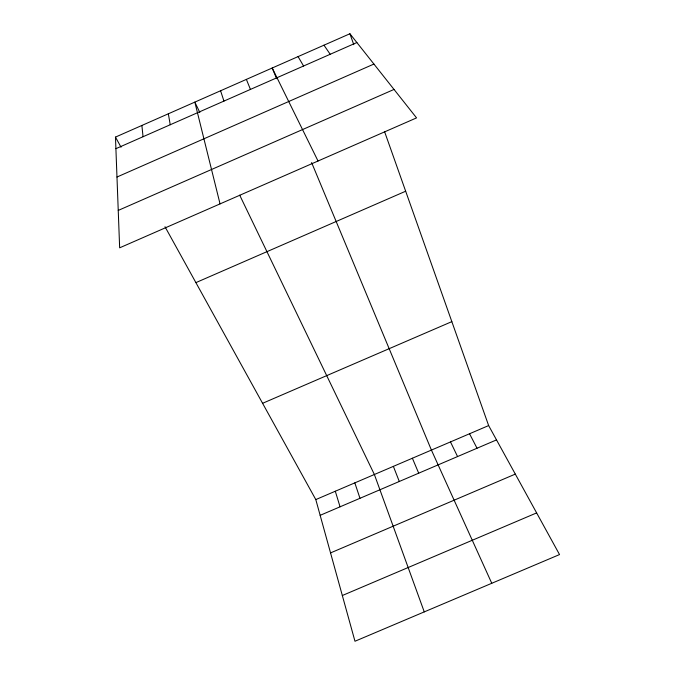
<?xml version="1.0" encoding="UTF-8"?>
<svg xmlns="http://www.w3.org/2000/svg" width="675" height="675" viewBox="0 0 675 675"><rect width="100%" height="100%" fill="white"/><g stroke="black" fill="none" stroke-linecap="round" stroke-linejoin="round"><path stroke-width="1.01" d="M115.467 137.101L349.912 33.75L416.559 117.889L119.652 247.826L115.467 137.101L121.044 147.201M115.906 148.677L356.873 42.533M116.977 177.027L373.916 64.058M118.243 210.423L394.014 89.438M195.893 282.623L405.667 191.219M262.583 403.304L451.837 321.637M315.799 499.584L488.641 425.579L559.533 554.572L354.974 641.25L315.799 499.584L165.004 226.733M320.152 515.329L496.513 439.906M330.548 552.909L515.312 474.103M342.326 595.519L536.633 512.907M323.975 45.183L330.21 54.287M298.072 56.607L303.581 66.015M469.547 433.755L477.031 448.234M318.026 161.013L272.202 68.006L276.64 78.663M450.478 441.923L457.566 456.562M199.834 112.489L194.83 102.111L220.05 203.892M239.701 195.176L374.38 474.508L424.263 611.888M491.771 583.284L431.418 450.082L311.605 162.565M412.383 458.232L418.702 473.183M246.375 79.388L250.442 89.421M393.373 466.374L399.296 481.477M349.912 33.75L353.784 44.685M384.615 131.76L488.641 425.579M354.831 482.878L359.977 498.293M220.582 90.762L223.94 101.098M335.306 491.24L340.057 506.815M168.337 113.797L170.235 124.748M141.885 125.457L143.049 136.721"/></g></svg>
